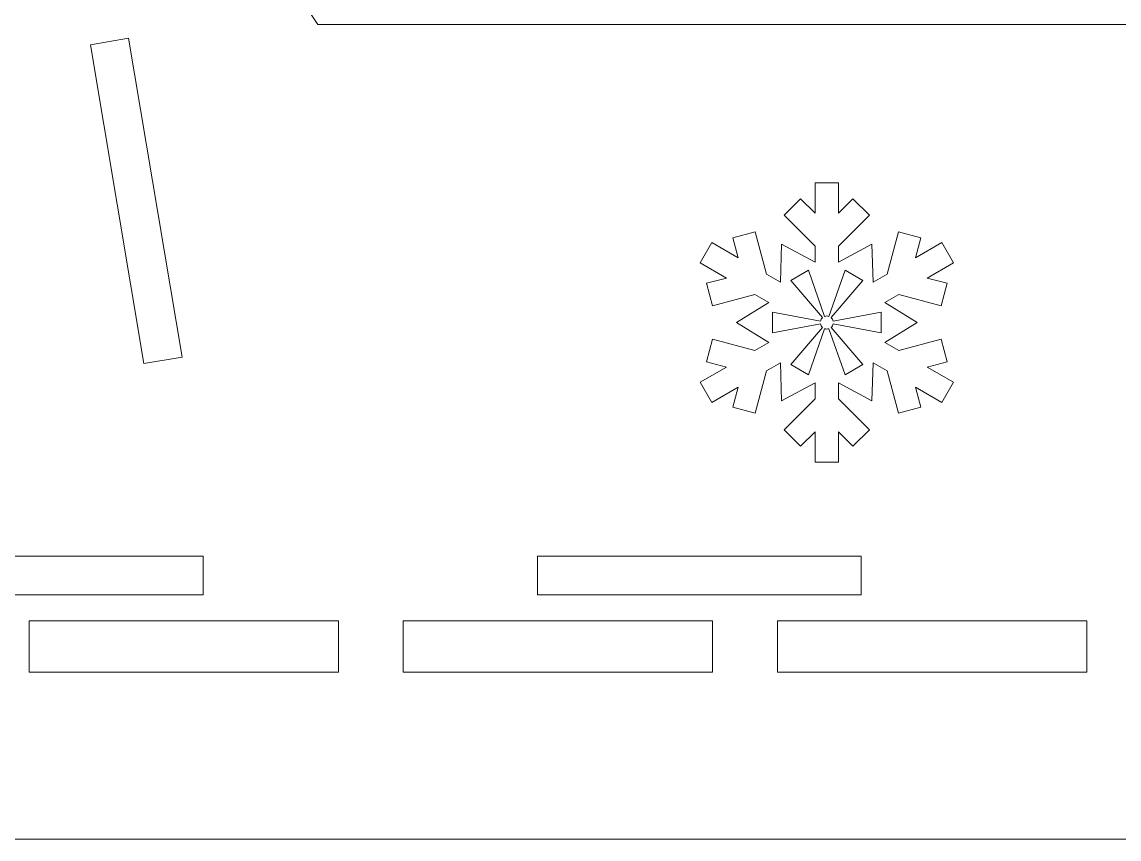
# Model space of a CAD drawing. Header units: millimetres. Extents: x -417 to 423, y -129 to 130.
# Drawn here: x -253.1 to -168.3, y -129.1 to -65.9 of the extents above; entities that cross this region are included whole.
import ezdxf

# ---------------------------------------------------------------- set-up
doc = ezdxf.new("R2010")
doc.units = ezdxf.units.MM
doc.header["$MEASUREMENT"] = 0
doc.layers.add('Camada 1', color=7, linetype='Continuous')

msp = doc.modelspace()

# ---------------------------------------------------------------- linework, layer by layer
at = {"layer": 'Camada 1', "color": 250, "lineweight": 20}
for points, knots in [([(-108.9558, -116.1846), (-108.9558, -116.1846), (-108.9558, -110.645), (-108.9558, -110.645), (-108.9558, -110.645), (-102.3488, -110.9216), (-97.9652, -108.239), (-94.6314, -105.1581), (-94.6314, -105.1581), (-87.3953, -98.4709), (-85.1994, -85.6952), (-90.7202, -77.2132), (-90.7202, -77.2132), (-94.7894, -68.8955), (-105.2778, -59.5347), (-122.1855, -49.1306), (-122.1855, -49.1306), (-124.721, -47.526), (-132.9916, -46.6607), (-140.9969, -46.5348), (-140.9969, -46.5348), (-152.559, -43.7149), (-161.0808, -36.9499), (-166.5625, -26.2396), (-166.5625, -26.2396), (-168.5027, -22.4029), (-167.3598, -17.7245), (-163.8693, -15.2145), (-163.8693, -15.2145), (-160.3787, -12.7045), (-155.58, -13.11), (-152.5604, -16.1706), (-152.5604, -16.1706), (-154.0899, -17.3196), (-154.4744, -19.4537), (-153.442, -21.0642), (-153.442, -21.0642), (-152.4096, -22.6747), (-150.3099, -23.2164), (-148.6272, -22.3064), (-148.6272, -22.3064), (-147.028, -21.9692), (-145.697, -20.8664), (-145.0684, -19.3578), (-145.0684, -19.3578), (-144.4399, -17.8492), (-144.5939, -16.1277), (-145.4807, -14.7547), (-145.4807, -14.7547), (-146.9971, -10.3188), (-150.3939, -6.7782), (-154.7631, -5.079), (-154.7631, -5.079), (-159.5358, -2.9317), (-165.0342, -3.1166), (-169.652, -5.5794), (-169.652, -5.5794), (-174.2698, -8.0421), (-177.4864, -12.5053), (-178.3621, -17.6651), (-178.3621, -17.6651), (-179.6802, -31.609), (-173.3601, -43.1405), (-159.402, -52.2596), (-159.402, -52.2596), (-157.4766, -53.5175), (-155.4059, -54.7295), (-153.1898, -55.8956), (-153.1898, -55.8956), (-151.9161, -60.507), (-154.4087, -64.0216), (-158.7086, -65.4385), (-158.7086, -65.4385), (-161.1395, -66.2396), (-163.3679, -66.1217), (-165.8633, -66.1217), (-165.8633, -66.1217), (-165.8633, -66.1217), (-230.2112, -66.1217), (-230.2112, -66.1217), (-230.2112, -66.1217), (-230.2112, -66.1217), (-239.4373, -52.2596), (-239.4373, -52.2596), (-239.4373, -52.2596), (-239.4373, -52.2596), (-253.323, -52.2596), (-253.323, -52.2596), (-253.323, -52.2596), (-253.323, -52.2596), (-296.323, -52.2596), (-296.323, -52.2596), (-296.323, -52.2596), (-296.323, -52.2596), (-286.4294, -112.2239), (-286.4294, -112.2239), (-286.4294, -112.2239), (-286.4294, -112.2239), (-286.4294, -116.1846), (-286.4294, -116.1846), (-286.4294, -116.1846), (-286.4294, -116.1846), (-293.7493, -116.1846), (-293.7493, -116.1846), (-293.7493, -116.1846), (-293.7493, -116.1846), (-293.7493, -129.0963), (-293.7493, -129.0963), (-293.7493, -129.0963), (-293.7493, -129.0963), (-101.2431, -129.0963), (-101.2431, -129.0963), (-101.2431, -129.0963), (-65.3551, -127.8508), (-60.3457, -83.6124), (-81.7697, -56.7062), (-81.7697, -56.7062), (-82.545, -56.0007), (-83.6744, -55.8446), (-84.612, -56.3134), (-84.612, -56.3134), (-85.5496, -56.7822), (-86.1023, -57.7793), (-86.0031, -58.8229), (-86.0031, -58.8229), (-67.2099, -86.878), (-78.4282, -115.7353), (-101.2431, -116.1846), (-101.2431, -116.1846), (-101.2431, -116.1846), (-108.9558, -116.1846), (-108.9558, -116.1846)], [0, 0, 0, 0, 0.0294118, 0.0294118, 0.0294118, 0.0294118, 0.0588235, 0.0588235, 0.0588235, 0.0588235, 0.0882353, 0.0882353, 0.0882353, 0.0882353, 0.1176471, 0.1176471, 0.1176471, 0.1176471, 0.1470588, 0.1470588, 0.1470588, 0.1470588, 0.1764706, 0.1764706, 0.1764706, 0.1764706, 0.2058824, 0.2058824, 0.2058824, 0.2058824, 0.2352941, 0.2352941, 0.2352941, 0.2352941, 0.2647059, 0.2647059, 0.2647059, 0.2647059, 0.2941176, 0.2941176, 0.2941176, 0.2941176, 0.3235294, 0.3235294, 0.3235294, 0.3235294, 0.3529412, 0.3529412, 0.3529412, 0.3529412, 0.3823529, 0.3823529, 0.3823529, 0.3823529, 0.4117647, 0.4117647, 0.4117647, 0.4117647, 0.4411765, 0.4411765, 0.4411765, 0.4411765, 0.4705882, 0.4705882, 0.4705882, 0.4705882, 0.5, 0.5, 0.5, 0.5, 0.5294118, 0.5294118, 0.5294118, 0.5294118, 0.5588235, 0.5588235, 0.5588235, 0.5588235, 0.5882353, 0.5882353, 0.5882353, 0.5882353, 0.6176471, 0.6176471, 0.6176471, 0.6176471, 0.6470588, 0.6470588, 0.6470588, 0.6470588, 0.6764706, 0.6764706, 0.6764706, 0.6764706, 0.7058824, 0.7058824, 0.7058824, 0.7058824, 0.7352941, 0.7352941, 0.7352941, 0.7352941, 0.7647059, 0.7647059, 0.7647059, 0.7647059, 0.7941176, 0.7941176, 0.7941176, 0.7941176, 0.8235294, 0.8235294, 0.8235294, 0.8235294, 0.8529412, 0.8529412, 0.8529412, 0.8529412, 0.8823529, 0.8823529, 0.8823529, 0.8823529, 0.9117647, 0.9117647, 0.9117647, 0.9117647, 0.9411765, 0.9411765, 0.9411765, 0.9411765, 1, 1, 1, 1]), ([(-247.7859, -67.6772), (-247.7859, -67.6772), (-244.8271, -67.1812), (-244.8271, -67.1812), (-244.8271, -67.1812), (-244.8271, -67.1812), (-240.6944, -91.8371), (-240.6944, -91.8371), (-240.6944, -91.8371), (-240.6944, -91.8371), (-243.6531, -92.3332), (-243.6531, -92.3332), (-243.6531, -92.3332), (-243.6531, -92.3332), (-247.7859, -67.6772), (-247.7859, -67.6772)], [0, 0, 0, 0, 0.2, 0.2, 0.2, 0.2, 0.4, 0.4, 0.4, 0.4, 0.6, 0.6, 0.6, 0.6, 1, 1, 1, 1]), ([(-264.0667, -107.2239), (-264.0667, -107.2239), (-239.0667, -107.2239), (-239.0667, -107.2239), (-239.0667, -107.2239), (-239.0667, -107.2239), (-239.0667, -110.2239), (-239.0667, -110.2239), (-239.0667, -110.2239), (-239.0667, -110.2239), (-264.0667, -110.2239), (-264.0667, -110.2239), (-264.0667, -110.2239), (-264.0667, -110.2239), (-264.0667, -107.2239), (-264.0667, -107.2239)], [0, 0, 0, 0, 0.2, 0.2, 0.2, 0.2, 0.4, 0.4, 0.4, 0.4, 0.6, 0.6, 0.6, 0.6, 1, 1, 1, 1]), ([(-213.2102, -107.2239), (-213.2102, -107.2239), (-188.2102, -107.2239), (-188.2102, -107.2239), (-188.2102, -107.2239), (-188.2102, -107.2239), (-188.2102, -110.2239), (-188.2102, -110.2239), (-188.2102, -110.2239), (-188.2102, -110.2239), (-213.2102, -110.2239), (-213.2102, -110.2239), (-213.2102, -110.2239), (-213.2102, -110.2239), (-213.2102, -107.2239), (-213.2102, -107.2239)], [0, 0, 0, 0, 0.2, 0.2, 0.2, 0.2, 0.4, 0.4, 0.4, 0.4, 0.6, 0.6, 0.6, 0.6, 1, 1, 1, 1]), ([(-240.4294, -112.2239), (-240.4294, -112.2239), (-228.5958, -112.2239), (-228.5958, -112.2239), (-228.5958, -112.2239), (-228.5958, -112.2239), (-228.5958, -116.1846), (-228.5958, -116.1846), (-228.5958, -116.1846), (-228.5958, -116.1846), (-252.5126, -116.1846), (-252.5126, -116.1846), (-252.5126, -116.1846), (-252.5126, -116.1846), (-252.5126, -112.2239), (-252.5126, -112.2239), (-252.5126, -112.2239), (-252.5126, -112.2239), (-240.4294, -112.2239), (-240.4294, -112.2239)], [0, 0, 0, 0, 0.1666667, 0.1666667, 0.1666667, 0.1666667, 0.3333333, 0.3333333, 0.3333333, 0.3333333, 0.5, 0.5, 0.5, 0.5, 0.6666667, 0.6666667, 0.6666667, 0.6666667, 1, 1, 1, 1]), ([(-223.5958, -112.2239), (-223.5958, -112.2239), (-199.679, -112.2239), (-199.679, -112.2239), (-199.679, -112.2239), (-199.679, -112.2239), (-199.679, -116.1846), (-199.679, -116.1846), (-199.679, -116.1846), (-199.679, -116.1846), (-223.5958, -116.1846), (-223.5958, -116.1846), (-223.5958, -116.1846), (-223.5958, -116.1846), (-223.5958, -112.2239), (-223.5958, -112.2239)], [0, 0, 0, 0, 0.2, 0.2, 0.2, 0.2, 0.4, 0.4, 0.4, 0.4, 0.6, 0.6, 0.6, 0.6, 1, 1, 1, 1]), ([(-194.679, -112.2239), (-194.679, -112.2239), (-170.7622, -112.2239), (-170.7622, -112.2239), (-170.7622, -112.2239), (-170.7622, -112.2239), (-170.7622, -116.1846), (-170.7622, -116.1846), (-170.7622, -116.1846), (-170.7622, -116.1846), (-194.679, -116.1846), (-194.679, -116.1846), (-194.679, -116.1846), (-194.679, -116.1846), (-194.679, -112.2239), (-194.679, -112.2239)], [0, 0, 0, 0, 0.2, 0.2, 0.2, 0.2, 0.4, 0.4, 0.4, 0.4, 0.6, 0.6, 0.6, 0.6, 1, 1, 1, 1])]:
    msp.add_open_spline(points, degree=3, knots=knots, dxfattribs=at)
at = {"layer": 'Camada 1', "color": 240, "lineweight": 9}
msp.add_open_spline([(-191.7547, -83.2621), (-191.7547, -83.2621), (-191.7547, -84.5016), (-191.7547, -84.5016), (-191.7547, -84.5016), (-191.7547, -84.5016), (-194.3474, -83.1104), (-194.3474, -83.1104), (-194.3474, -83.1104), (-194.3474, -83.1104), (-194.439, -86.0513), (-194.439, -86.0513), (-194.439, -86.0513), (-194.439, -86.0513), (-195.5123, -85.4316), (-195.5123, -85.4316), (-195.5123, -85.4316), (-195.5123, -85.4316), (-196.3897, -82.1573), (-196.3897, -82.1573), (-196.3897, -82.1573), (-196.3897, -82.1573), (-198.1284, -82.6232), (-198.1284, -82.6232), (-198.1284, -82.6232), (-198.1284, -82.6232), (-197.7169, -84.1588), (-197.7169, -84.1588), (-197.7169, -84.1588), (-197.7169, -84.1588), (-199.7538, -82.9828), (-199.7538, -82.9828), (-199.7538, -82.9828), (-199.7538, -82.9828), (-200.6538, -84.5416), (-200.6538, -84.5416), (-200.6538, -84.5416), (-200.6538, -84.5416), (-198.6169, -85.7176), (-198.6169, -85.7176), (-198.6169, -85.7176), (-198.6169, -85.7176), (-200.1525, -86.1291), (-200.1525, -86.1291), (-200.1525, -86.1291), (-200.1525, -86.1291), (-199.6866, -87.8678), (-199.6866, -87.8678), (-199.6866, -87.8678), (-199.6866, -87.8678), (-196.4123, -86.9904), (-196.4123, -86.9904), (-196.4123, -86.9904), (-196.4123, -86.9904), (-195.3389, -87.6102), (-195.3389, -87.6102), (-195.3389, -87.6102), (-195.3389, -87.6102), (-197.8401, -89.1599), (-197.8401, -89.1599), (-197.8401, -89.1599), (-197.8401, -89.1599), (-195.3389, -90.7097), (-195.3389, -90.7097), (-195.3389, -90.7097), (-195.3389, -90.7097), (-196.4123, -91.3294), (-196.4123, -91.3294), (-196.4123, -91.3294), (-196.4123, -91.3294), (-199.6866, -90.452), (-199.6866, -90.452), (-199.6866, -90.452), (-199.6866, -90.452), (-200.1525, -92.1907), (-200.1525, -92.1907), (-200.1525, -92.1907), (-200.1525, -92.1907), (-198.6169, -92.6022), (-198.6169, -92.6022), (-198.6169, -92.6022), (-198.6169, -92.6022), (-200.6538, -93.7782), (-200.6538, -93.7782), (-200.6538, -93.7782), (-200.6538, -93.7782), (-199.7538, -95.337), (-199.7538, -95.337), (-199.7538, -95.337), (-199.7538, -95.337), (-197.7169, -94.161), (-197.7169, -94.161), (-197.7169, -94.161), (-197.7169, -94.161), (-198.1284, -95.6966), (-198.1284, -95.6966), (-198.1284, -95.6966), (-198.1284, -95.6966), (-196.3897, -96.1625), (-196.3897, -96.1625), (-196.3897, -96.1625), (-196.3897, -96.1625), (-195.5123, -92.8882), (-195.5123, -92.8882), (-195.5123, -92.8882), (-195.5123, -92.8882), (-194.439, -92.2685), (-194.439, -92.2685), (-194.439, -92.2685), (-194.439, -92.2685), (-194.3474, -95.2095), (-194.3474, -95.2095), (-194.3474, -95.2095), (-194.3474, -95.2095), (-191.7547, -93.8182), (-191.7547, -93.8182), (-191.7547, -93.8182), (-191.7547, -93.8182), (-191.7547, -95.0577), (-191.7547, -95.0577), (-191.7547, -95.0577), (-191.7547, -95.0577), (-194.1516, -97.4546), (-194.1516, -97.4546), (-194.1516, -97.4546), (-194.1516, -97.4546), (-192.8788, -98.7274), (-192.8788, -98.7274), (-192.8788, -98.7274), (-192.8788, -98.7274), (-191.7547, -97.6033), (-191.7547, -97.6033), (-191.7547, -97.6033), (-191.7547, -97.6033), (-191.7547, -99.9553), (-191.7547, -99.9553), (-191.7547, -99.9553), (-191.7547, -99.9553), (-189.9547, -99.9553), (-189.9547, -99.9553), (-189.9547, -99.9553), (-189.9547, -99.9553), (-189.9547, -97.6033), (-189.9547, -97.6033), (-189.9547, -97.6033), (-189.9547, -97.6033), (-188.8306, -98.7274), (-188.8306, -98.7274), (-188.8306, -98.7274), (-188.8306, -98.7274), (-187.5578, -97.4546), (-187.5578, -97.4546), (-187.5578, -97.4546), (-187.5578, -97.4546), (-189.9547, -95.0577), (-189.9547, -95.0577), (-189.9547, -95.0577), (-189.9547, -95.0577), (-189.9547, -93.8182), (-189.9547, -93.8182), (-189.9547, -93.8182), (-189.9547, -93.8182), (-187.362, -95.2094), (-187.362, -95.2094), (-187.362, -95.2094), (-187.362, -95.2094), (-187.2704, -92.2685), (-187.2704, -92.2685), (-187.2704, -92.2685), (-187.2704, -92.2685), (-186.1971, -92.8882), (-186.1971, -92.8882), (-186.1971, -92.8882), (-186.1971, -92.8882), (-185.3197, -96.1625), (-185.3197, -96.1625), (-185.3197, -96.1625), (-185.3197, -96.1625), (-183.581, -95.6966), (-183.581, -95.6966), (-183.581, -95.6966), (-183.581, -95.6966), (-183.9925, -94.161), (-183.9925, -94.161), (-183.9925, -94.161), (-183.9925, -94.161), (-181.9556, -95.337), (-181.9556, -95.337), (-181.9556, -95.337), (-181.9556, -95.337), (-181.0556, -93.7782), (-181.0556, -93.7782), (-181.0556, -93.7782), (-181.0556, -93.7782), (-183.0925, -92.6022), (-183.0925, -92.6022), (-183.0925, -92.6022), (-183.0925, -92.6022), (-181.5569, -92.1907), (-181.5569, -92.1907), (-181.5569, -92.1907), (-181.5569, -92.1907), (-182.0228, -90.452), (-182.0228, -90.452), (-182.0228, -90.452), (-182.0228, -90.452), (-185.2971, -91.3294), (-185.2971, -91.3294), (-185.2971, -91.3294), (-185.2971, -91.3294), (-186.3705, -90.7096), (-186.3705, -90.7096), (-186.3705, -90.7096), (-186.3705, -90.7096), (-183.8693, -89.1599), (-183.8693, -89.1599), (-183.8693, -89.1599), (-183.8693, -89.1599), (-186.3705, -87.6101), (-186.3705, -87.6101), (-186.3705, -87.6101), (-186.3705, -87.6101), (-185.2971, -86.9904), (-185.2971, -86.9904), (-185.2971, -86.9904), (-185.2971, -86.9904), (-182.0228, -87.8678), (-182.0228, -87.8678), (-182.0228, -87.8678), (-182.0228, -87.8678), (-181.5569, -86.1291), (-181.5569, -86.1291), (-181.5569, -86.1291), (-181.5569, -86.1291), (-183.0925, -85.7176), (-183.0925, -85.7176), (-183.0925, -85.7176), (-183.0925, -85.7176), (-181.0556, -84.5416), (-181.0556, -84.5416), (-181.0556, -84.5416), (-181.0556, -84.5416), (-181.9556, -82.9828), (-181.9556, -82.9828), (-181.9556, -82.9828), (-181.9556, -82.9828), (-183.9925, -84.1588), (-183.9925, -84.1588), (-183.9925, -84.1588), (-183.9925, -84.1588), (-183.581, -82.6232), (-183.581, -82.6232), (-183.581, -82.6232), (-183.581, -82.6232), (-185.3197, -82.1573), (-185.3197, -82.1573), (-185.3197, -82.1573), (-185.3197, -82.1573), (-186.1971, -85.4316), (-186.1971, -85.4316), (-186.1971, -85.4316), (-186.1971, -85.4316), (-187.2704, -86.0513), (-187.2704, -86.0513), (-187.2704, -86.0513), (-187.2704, -86.0513), (-187.362, -83.1103), (-187.362, -83.1103), (-187.362, -83.1103), (-187.362, -83.1103), (-189.9547, -84.5016), (-189.9547, -84.5016), (-189.9547, -84.5016), (-189.9547, -84.5016), (-189.9547, -83.2621), (-189.9547, -83.2621), (-189.9547, -83.2621), (-189.9547, -83.2621), (-187.5578, -80.8652), (-187.5578, -80.8652), (-187.5578, -80.8652), (-187.5578, -80.8652), (-188.8306, -79.5924), (-188.8306, -79.5924), (-188.8306, -79.5924), (-188.8306, -79.5924), (-189.9547, -80.7165), (-189.9547, -80.7165), (-189.9547, -80.7165), (-189.9547, -80.7165), (-189.9547, -78.3645), (-189.9547, -78.3645), (-189.9547, -78.3645), (-189.9547, -78.3645), (-191.7547, -78.3645), (-191.7547, -78.3645), (-191.7547, -78.3645), (-191.7547, -78.3645), (-191.7547, -80.7165), (-191.7547, -80.7165), (-191.7547, -80.7165), (-191.7547, -80.7165), (-192.8788, -79.5924), (-192.8788, -79.5924), (-192.8788, -79.5924), (-192.8788, -79.5924), (-194.1516, -80.8652), (-194.1516, -80.8652), (-194.1516, -80.8652), (-194.1516, -80.8652), (-191.7547, -83.2621), (-191.7547, -83.2621)], degree=3, knots=[0, 0, 0, 0, 0.0126582, 0.0126582, 0.0126582, 0.0126582, 0.0253165, 0.0253165, 0.0253165, 0.0253165, 0.0379747, 0.0379747, 0.0379747, 0.0379747, 0.0506329, 0.0506329, 0.0506329, 0.0506329, 0.0632911, 0.0632911, 0.0632911, 0.0632911, 0.0759494, 0.0759494, 0.0759494, 0.0759494, 0.0886076, 0.0886076, 0.0886076, 0.0886076, 0.1012658, 0.1012658, 0.1012658, 0.1012658, 0.1139241, 0.1139241, 0.1139241, 0.1139241, 0.1265823, 0.1265823, 0.1265823, 0.1265823, 0.1392405, 0.1392405, 0.1392405, 0.1392405, 0.1518987, 0.1518987, 0.1518987, 0.1518987, 0.164557, 0.164557, 0.164557, 0.164557, 0.1772152, 0.1772152, 0.1772152, 0.1772152, 0.1898734, 0.1898734, 0.1898734, 0.1898734, 0.2025316, 0.2025316, 0.2025316, 0.2025316, 0.2151899, 0.2151899, 0.2151899, 0.2151899, 0.2278481, 0.2278481, 0.2278481, 0.2278481, 0.2405063, 0.2405063, 0.2405063, 0.2405063, 0.2531646, 0.2531646, 0.2531646, 0.2531646, 0.2658228, 0.2658228, 0.2658228, 0.2658228, 0.278481, 0.278481, 0.278481, 0.278481, 0.2911392, 0.2911392, 0.2911392, 0.2911392, 0.3037975, 0.3037975, 0.3037975, 0.3037975, 0.3164557, 0.3164557, 0.3164557, 0.3164557, 0.3291139, 0.3291139, 0.3291139, 0.3291139, 0.3417722, 0.3417722, 0.3417722, 0.3417722, 0.3544304, 0.3544304, 0.3544304, 0.3544304, 0.3670886, 0.3670886, 0.3670886, 0.3670886, 0.3797468, 0.3797468, 0.3797468, 0.3797468, 0.3924051, 0.3924051, 0.3924051, 0.3924051, 0.4050633, 0.4050633, 0.4050633, 0.4050633, 0.4177215, 0.4177215, 0.4177215, 0.4177215, 0.4303797, 0.4303797, 0.4303797, 0.4303797, 0.443038, 0.443038, 0.443038, 0.443038, 0.4556962, 0.4556962, 0.4556962, 0.4556962, 0.4683544, 0.4683544, 0.4683544, 0.4683544, 0.4810127, 0.4810127, 0.4810127, 0.4810127, 0.4936709, 0.4936709, 0.4936709, 0.4936709, 0.5063291, 0.5063291, 0.5063291, 0.5063291, 0.5189873, 0.5189873, 0.5189873, 0.5189873, 0.5316456, 0.5316456, 0.5316456, 0.5316456, 0.5443038, 0.5443038, 0.5443038, 0.5443038, 0.556962, 0.556962, 0.556962, 0.556962, 0.5696203, 0.5696203, 0.5696203, 0.5696203, 0.5822785, 0.5822785, 0.5822785, 0.5822785, 0.5949367, 0.5949367, 0.5949367, 0.5949367, 0.6075949, 0.6075949, 0.6075949, 0.6075949, 0.6202532, 0.6202532, 0.6202532, 0.6202532, 0.6329114, 0.6329114, 0.6329114, 0.6329114, 0.6455696, 0.6455696, 0.6455696, 0.6455696, 0.6582278, 0.6582278, 0.6582278, 0.6582278, 0.6708861, 0.6708861, 0.6708861, 0.6708861, 0.6835443, 0.6835443, 0.6835443, 0.6835443, 0.6962025, 0.6962025, 0.6962025, 0.6962025, 0.7088608, 0.7088608, 0.7088608, 0.7088608, 0.721519, 0.721519, 0.721519, 0.721519, 0.7341772, 0.7341772, 0.7341772, 0.7341772, 0.7468354, 0.7468354, 0.7468354, 0.7468354, 0.7594937, 0.7594937, 0.7594937, 0.7594937, 0.7721519, 0.7721519, 0.7721519, 0.7721519, 0.7848101, 0.7848101, 0.7848101, 0.7848101, 0.7974684, 0.7974684, 0.7974684, 0.7974684, 0.8101266, 0.8101266, 0.8101266, 0.8101266, 0.8227848, 0.8227848, 0.8227848, 0.8227848, 0.835443, 0.835443, 0.835443, 0.835443, 0.8481013, 0.8481013, 0.8481013, 0.8481013, 0.8607595, 0.8607595, 0.8607595, 0.8607595, 0.8734177, 0.8734177, 0.8734177, 0.8734177, 0.8860759, 0.8860759, 0.8860759, 0.8860759, 0.8987342, 0.8987342, 0.8987342, 0.8987342, 0.9113924, 0.9113924, 0.9113924, 0.9113924, 0.9240506, 0.9240506, 0.9240506, 0.9240506, 0.9367089, 0.9367089, 0.9367089, 0.9367089, 0.9493671, 0.9493671, 0.9493671, 0.9493671, 0.9620253, 0.9620253, 0.9620253, 0.9620253, 0.9746835, 0.9746835, 0.9746835, 0.9746835, 1, 1, 1, 1], dxfattribs=at)
at = {"layer": 'Camada 1', "color": 250, "lineweight": 9}
msp.add_open_spline([(-190.3571, -89.066), (-190.3571, -89.066), (-186.6468, -88.3661), (-186.6468, -88.3661), (-186.6468, -88.3661), (-186.6468, -88.3661), (-186.6469, -89.9538), (-186.6469, -89.9538), (-186.6469, -89.9538), (-186.6469, -89.9538), (-190.3571, -89.2538), (-190.3571, -89.2538), (-190.3571, -89.2538), (-190.3787, -89.3689), (-190.4394, -89.4704), (-190.5247, -89.5438), (-190.5247, -89.5438), (-190.5247, -89.5438), (-188.0633, -92.4071), (-188.0633, -92.4071), (-188.0633, -92.4071), (-188.0633, -92.4071), (-189.4383, -93.2009), (-189.4383, -93.2009), (-189.4383, -93.2009), (-189.4383, -93.2009), (-190.6872, -89.6378), (-190.6872, -89.6378), (-190.6872, -89.6378), (-190.7396, -89.6562), (-190.796, -89.6662), (-190.8547, -89.6662), (-190.8547, -89.6662), (-190.9134, -89.6662), (-190.9698, -89.6562), (-191.0222, -89.6378), (-191.0222, -89.6378), (-191.0222, -89.6378), (-192.2712, -93.2009), (-192.2712, -93.2009), (-192.2712, -93.2009), (-192.2712, -93.2009), (-193.6461, -92.407), (-193.6461, -92.407), (-193.6461, -92.407), (-193.6461, -92.407), (-191.1847, -89.5438), (-191.1847, -89.5438), (-191.1847, -89.5438), (-191.27, -89.4704), (-191.3307, -89.369), (-191.3523, -89.2538), (-191.3523, -89.2538), (-191.3523, -89.2538), (-195.0626, -89.9537), (-195.0626, -89.9537), (-195.0626, -89.9537), (-195.0626, -89.9537), (-195.0625, -88.366), (-195.0625, -88.366), (-195.0625, -88.366), (-195.0625, -88.366), (-191.3523, -89.066), (-191.3523, -89.066), (-191.3523, -89.066), (-191.3307, -88.9509), (-191.27, -88.8494), (-191.1847, -88.776), (-191.1847, -88.776), (-191.1847, -88.776), (-193.6461, -85.9127), (-193.6461, -85.9127), (-193.6461, -85.9127), (-193.6461, -85.9127), (-192.2711, -85.1189), (-192.2711, -85.1189), (-192.2711, -85.1189), (-192.2711, -85.1189), (-191.0222, -88.682), (-191.0222, -88.682), (-191.0222, -88.682), (-190.9698, -88.6636), (-190.9134, -88.6536), (-190.8547, -88.6536), (-190.8547, -88.6536), (-190.796, -88.6536), (-190.7396, -88.6636), (-190.6872, -88.682), (-190.6872, -88.682), (-190.6872, -88.682), (-189.4382, -85.1189), (-189.4382, -85.1189), (-189.4382, -85.1189), (-189.4382, -85.1189), (-188.0633, -85.9128), (-188.0633, -85.9128), (-188.0633, -85.9128), (-188.0633, -85.9128), (-190.5247, -88.776), (-190.5247, -88.776), (-190.5247, -88.776), (-190.4394, -88.8494), (-190.3787, -88.9509), (-190.3571, -89.066)], degree=3, knots=[0, 0, 0, 0, 0.037037, 0.037037, 0.037037, 0.037037, 0.0740741, 0.0740741, 0.0740741, 0.0740741, 0.1111111, 0.1111111, 0.1111111, 0.1111111, 0.1481481, 0.1481481, 0.1481481, 0.1481481, 0.1851852, 0.1851852, 0.1851852, 0.1851852, 0.2222222, 0.2222222, 0.2222222, 0.2222222, 0.2592593, 0.2592593, 0.2592593, 0.2592593, 0.2962963, 0.2962963, 0.2962963, 0.2962963, 0.3333333, 0.3333333, 0.3333333, 0.3333333, 0.3703704, 0.3703704, 0.3703704, 0.3703704, 0.4074074, 0.4074074, 0.4074074, 0.4074074, 0.4444444, 0.4444444, 0.4444444, 0.4444444, 0.4814815, 0.4814815, 0.4814815, 0.4814815, 0.5185185, 0.5185185, 0.5185185, 0.5185185, 0.5555556, 0.5555556, 0.5555556, 0.5555556, 0.5925926, 0.5925926, 0.5925926, 0.5925926, 0.6296296, 0.6296296, 0.6296296, 0.6296296, 0.6666667, 0.6666667, 0.6666667, 0.6666667, 0.7037037, 0.7037037, 0.7037037, 0.7037037, 0.7407407, 0.7407407, 0.7407407, 0.7407407, 0.7777778, 0.7777778, 0.7777778, 0.7777778, 0.8148148, 0.8148148, 0.8148148, 0.8148148, 0.8518519, 0.8518519, 0.8518519, 0.8518519, 0.8888889, 0.8888889, 0.8888889, 0.8888889, 0.9259259, 0.9259259, 0.9259259, 0.9259259, 1, 1, 1, 1], dxfattribs=at)

doc.saveas('drawing.dxf')
